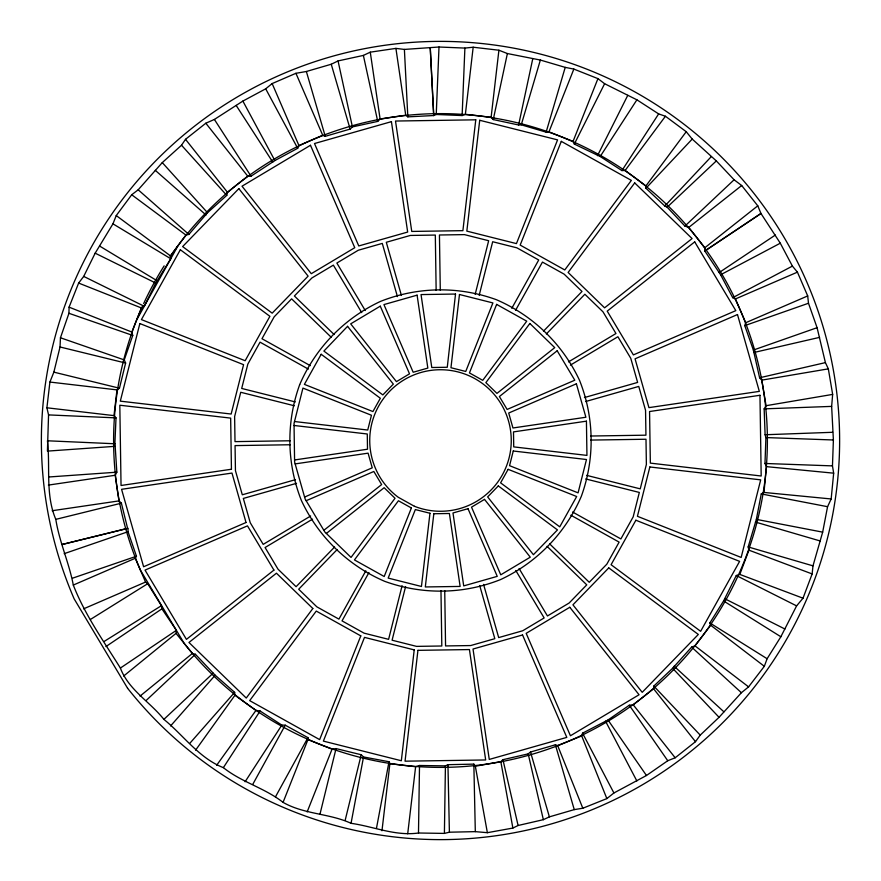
<?xml version="1.0" encoding="UTF-8"?>
<svg xmlns="http://www.w3.org/2000/svg" width="881" height="881" viewBox="0 0 881 881"><rect width="100%" height="100%" fill="white"/><g stroke="black" fill="none" stroke-linecap="round" stroke-linejoin="round"><path stroke-width="1.32" d="M73.299 585.061L135.289 558.268L136.456 556.219L128.031 531.717L128.031 528.325L62.033 544.513L127.591 528.325L121.38 503.172L118.968 500.904L115.202 475.266L116.843 472.183L115.026 443.771L47.42 440.786C50.437 466.985 45.195 494.582 55.811 519.361C59.313 541.881 69.136 562.915 73.299 585.061C84.95 614.894 103.584 641.104 120.389 668.062C128.483 689.79 150.001 701.827 163.888 719.381C183.733 735.459 199.029 758.134 223.367 767.648C241.581 782.24 264.729 787.955 283.065 802.371C304.143 814.44 329.395 813.317 351.045 823.317C373.61 826.477 395.25 836.3 418.486 833.008L419.51 765.49L445.423 765.875L447.944 764.686L473.846 764.124L475.333 766.239L487.369 832.688L512.874 828.063L518.094 825.497L543.346 819.682L549.381 816.863L574.258 809.617L582.815 808.24L606.855 798.593L613.903 792.977L646.467 775.5L667.754 760.732L675.176 757.781L695.483 741.692L700.23 735.117L719.05 717.299L741.406 692.719L748.586 686.872L764.334 666.3L767.12 658.724L780.852 636.754L796.6 605.886L803.02 598.199L812.139 573.938L812.987 565.855L822.667 532.146L827.567 506.696L831.168 498.965L833.668 473.174L832.468 465.884L833.393 439.982L831.642 406.394L832.655 394.402L828.327 368.864L825.409 362.62L817.083 327.699L808.494 303.251L807.701 295.939L797.426 272.152L792.404 266.106L780.291 243.2L760.964 213.488L757.781 205.824L741.692 185.517L734.093 179.779L716.33 160.915L692.213 139.077L686.233 131.709L665.43 116.248L658.647 113.902L636.897 99.817L604.619 83.706L597.935 78.629L573.85 69.081L565.217 67.374L540.361 60.051L507.379 53.543L498.91 50.217L473.174 47.222L464.893 48.081L439.002 47.012L404.39 49.424L395.91 48.389L370.273 52.166L363.379 55.415L338.051 60.932L331.245 64.247L306.368 71.493L295.939 73.299L272.152 83.574L265.699 88.816L242.87 101.084L214.391 119.442L205.824 123.219L185.517 139.308L181.519 145.233L162.28 162.6L138.185 189.8L131.709 194.767L116.248 215.57L112.955 223.84L95.17 253.177L83.706 276.414L78.629 283.065L69.081 307.15L68.938 313.295L60.448 337.775L60.029 346.982L53.862 372.145L49.909 382.057L46.902 407.793L48.554 414.907L47.42 451.094M418.486 833.008L444.398 833.404L445.423 765.875M764.334 666.3L710.703 625.257L709.855 622.944L723.587 600.963L736.285 575.513L739.809 574.423L748.938 550.162L748.167 546.936L756.361 519.372L761.261 493.922L763.959 492.435L766.459 466.644L764.983 463.472L765.908 437.571L765.104 434.751L764.157 408.861L766.074 405.689L761.746 380.14L759.609 377.773L753.365 350.065L744.775 325.618L745.711 322.732L735.437 298.945L732.717 297.679L720.603 274.773L704.811 250.997L704.833 247.748L688.755 227.43L684.922 226.076L667.159 207.2L664.814 206.011L645.938 188.259L645.938 185.902L686.233 131.709M395.91 48.389L405.734 115.202L407.837 116.865L433.716 115.543L436.238 114.486L439.002 47.012M436.238 114.486L462.129 115.554L464.893 48.081M114.882 443.771L116.017 417.88L113.979 415.623L46.902 407.793M695.483 741.692L653.57 688.755L653.801 686.09L672.61 668.272L691.618 647.106L694.955 645.828L710.703 625.257M113.979 415.623L116.986 389.887L119.453 388.213L125.62 363.049L124.254 359.911L132.745 335.43L131.853 332.049L141.401 307.954L144.264 306.291L155.728 283.054L170.76 258.75L170.44 255.853L185.902 235.062L188.875 234.423L207.531 212.728L226.769 195.362L227.43 192.245L247.748 176.167L251.008 176.189L274.861 160.562L297.679 148.283L298.945 145.563L322.732 135.289L325.254 136.324L350.131 129.078L352.411 126.908L377.729 121.402L380.096 118.968L405.734 115.202M462.129 115.554L465.377 114.299L473.174 47.222M645.938 185.902L625.147 170.44L621.942 170.584L600.192 156.499L574.324 144.055L573.046 141.401L548.951 131.853L546.121 132.15L521.266 124.816L518.612 124.992L493.272 119.574L491.113 117.283L498.91 50.217M381.969 830.75L389.887 763.684L389.006 761.746L363.534 756.955L361.21 754.753L336.046 748.586L332.049 749.147L307.954 739.6L307.954 737.661L285.246 725.195L281.843 725.096L260.104 711L255.986 710.383L234.93 695.285L234.643 692.345L215.184 675.231L195.406 654.275L192.388 653.46L176.024 633.373L176.387 630.333L161.906 608.837L161.421 605.688L147.7 583.707L145.563 582.055L135.289 558.268M407.705 833.789L415.623 766.723L419.51 765.49M351.045 823.317L363.534 756.955M376.506 828.107L389.006 761.746M493.272 119.574L507.379 53.543M518.612 124.992L532.719 58.95M319.979 814.176L336.046 748.586M345.154 820.343L361.21 754.753M475.167 294.353L488.658 240.722L464.43 234.621L439.443 234.996L440.291 290.29M402.099 585.711L388.598 639.342L364.095 633.164L342.026 620.874L368.952 572.562M405.59 586.592L392.089 640.212L416.57 646.379L441.81 645.993L440.974 590.699M479.176 295.355L492.677 241.735L516.905 247.836L538.72 259.994L511.795 308.295M521.266 124.816L540.361 60.051M546.121 132.15L565.217 67.374M606.855 798.593L581.702 735.921L582.55 733.168L607.989 719.997L629.287 705.24L633.252 704.833L653.57 688.755M283.065 802.371L307.954 739.6M548.951 131.853L573.85 69.081M307.15 811.919L332.049 749.147M573.046 141.401L597.935 78.629M574.324 144.055L604.619 83.706M597.483 155.684L627.779 95.324M252.748 784.387L285.246 725.195M275.467 796.865L307.954 737.661M365.835 570.833L338.921 619.134L316.841 606.833L298.692 589.224L337.192 549.535M515.539 310.376L542.465 262.075L564.159 274.167L582 291.468L543.489 331.168M600.192 156.499L636.897 99.817M621.942 170.584L658.647 113.902M223.367 767.648L260.104 711M245.105 781.755L281.843 725.096M195.593 750.172L234.93 695.285M216.649 765.27L255.986 710.383M625.147 170.44L665.43 116.248M170.595 725.944L215.184 675.231M190.054 743.057L234.643 692.345M645.938 188.259L692.213 139.077M664.814 206.011L711.088 156.829M334.593 547.013L296.093 586.702L278 569.159L265.071 547.519L312.535 519.151M546.363 333.954L584.874 294.254L603 311.841L615.962 333.525L568.487 361.893M667.159 207.2L716.33 160.915M684.922 226.076L734.093 179.779M146.158 700.483L195.406 654.275M163.888 719.381L213.136 673.172M475.333 766.239L500.826 761.625L502.941 759.686L528.193 753.872L530.505 752.033L555.382 744.786L557.662 745.579L581.702 735.921M123.67 676.024L176.024 633.373M140.035 696.111L192.388 653.46M688.755 227.43L741.692 185.517M323.856 530.307L381.649 484.55L373.83 471.478L306.159 500.716M326.344 533.457L384.138 487.7L395.029 498.261L351.045 557.42L324.88 532.036L305.134 498.998L294.606 461.963L294.023 423.475L302.932 388.092L371.452 415.259L367.729 430.038L294.507 421.525M704.833 247.748L757.781 205.824M105.907 646.577L161.906 608.837M120.389 668.062L176.387 630.333M719.204 272.548L775.357 235.04M90.413 619.464L147.7 583.707M104.134 641.445L161.421 605.688M310.652 516.002L263.188 544.37L250.237 522.708L243.332 498.437L296.534 483.317M570.414 365.119L617.889 336.74L630.763 358.292L637.624 382.431L584.433 397.551M720.603 274.773L780.291 243.2M732.717 297.679L792.404 266.106M735.437 298.945L797.426 272.152M304.584 497.06L372.245 467.822L368.082 453.164L295.157 463.902M83.574 608.848L145.563 582.055M745.711 322.732L807.701 295.939M744.775 325.618L808.494 303.251M753.365 350.065L817.083 327.699M64.17 553.664L128.031 531.717M72.594 578.167L136.456 556.219M295.487 479.671L242.297 494.792L235.447 470.674L235.062 445.599L290.356 444.751M585.568 401.549L638.758 386.429L645.553 410.326L645.938 435.181L590.644 436.018M55.811 519.361L121.38 503.172M444.398 833.404L449.398 832.204L475.311 831.642L487.369 832.688M753.795 352.521L819.594 337.368M759.609 377.773L825.409 362.62M761.746 380.14L828.327 368.864M766.074 405.689L832.655 394.402M48.389 485.09L115.202 475.266M294.573 459.959L367.509 449.222L367.278 433.992L294.045 425.479M52.166 510.727L118.968 500.904M47.662 451.094L115.026 446.337M49.49 476.94L116.843 472.183M764.157 408.861L831.642 406.394M765.104 434.751L832.589 432.296M290.301 440.775L235.007 441.623L234.621 416.57L240.733 392.276L294.364 405.778M590.699 440.082L645.993 439.245L646.379 464.43L640.234 488.856L586.603 475.355M765.908 437.571L833.393 439.982M764.983 463.472L832.468 465.884M48.554 414.907L116.017 417.88M766.459 466.644L833.668 473.174M763.959 492.435L831.168 498.965M465.377 114.299L491.113 117.283M49.909 382.057L116.986 389.887M389.887 763.684L415.623 766.723M761.261 493.922L827.567 506.696M756.361 519.372L822.667 532.146M60.029 346.982L125.62 363.049M53.862 372.145L119.453 388.213M295.333 401.934L241.702 388.444L247.836 364.095L260.049 342.169L308.35 369.095M585.7 478.945L639.331 492.446L633.164 516.905L620.885 538.93L572.584 512.015M755.424 522.059L820.255 540.989M748.167 546.936L812.987 565.855M68.938 313.295L132.745 335.43M60.448 337.775L124.254 359.911M748.938 550.162L812.139 573.938M739.809 574.423L803.02 598.199M78.629 283.065L141.401 307.954M69.081 307.15L131.853 332.049M95.17 253.177L155.728 283.054M83.706 276.414L144.264 306.291M736.285 575.513L796.6 605.886M724.634 598.651L784.938 629.034M310.277 365.648L261.976 338.722L274.167 316.841L291.622 298.846L331.311 337.357M570.811 515.187L619.123 542.112L606.833 564.159L589.246 582.286L549.557 543.786M112.955 223.84L170.76 258.75M99.564 246.019L157.369 280.929M723.587 600.963L780.852 636.754M709.855 622.944L767.12 658.724M131.709 194.767L185.902 235.062M116.248 215.57L170.44 255.853M694.955 645.828L748.586 686.872M155.309 170.352L206 214.975M138.185 189.8L188.875 234.423M691.618 647.106L741.406 692.719M674.108 666.212L723.907 711.826M334.086 334.494L294.397 295.983L311.841 278L333.359 265.137L361.728 312.612M547.068 546.352L586.757 584.852L569.159 603L547.453 615.973L519.085 568.509M672.61 668.272L719.05 717.299M653.801 686.09L700.23 735.117M181.519 145.233L226.769 195.362M162.28 162.6L207.531 212.728M205.824 123.219L247.748 176.167M185.517 139.308L227.43 192.245M633.252 704.833L675.176 757.781M629.287 705.24L667.754 760.732M607.989 719.997L646.467 775.5M236.163 105.401L272.78 162.137M214.391 119.442L251.008 176.189M365.241 310.508L336.861 263.045L358.292 250.237L382.288 243.409L397.43 296.6M515.77 570.481L544.15 617.944L522.708 630.763L498.69 637.591L483.57 584.4M265.699 88.816L297.679 148.283M242.87 101.084L274.861 160.562M605.511 721.143L636.853 780.951M582.55 733.168L613.903 792.977M295.939 73.299L322.732 135.289M272.152 83.574L298.945 145.563M557.662 745.579L582.815 808.24M555.382 744.786L574.258 809.617M331.245 64.247L350.131 129.078M530.505 752.033L549.381 816.863M306.368 71.493L325.254 136.324M401.417 295.465L386.296 242.275L410.326 235.447L435.313 235.062L436.15 290.356M479.693 585.502L494.814 638.692L470.674 645.553L445.566 645.938L444.729 590.644M528.193 753.872L543.346 819.682M502.941 759.686L518.094 825.497M363.379 55.415L377.729 121.402M338.051 60.932L352.411 126.908M500.826 761.625L512.874 828.063M370.273 52.166L380.096 118.968M404.39 49.424L407.837 116.865M473.846 764.124L475.311 831.642M447.944 764.686L449.398 832.204M137.128 318.735A326.895 326.895 0 0 1 142.513 306.103M143.658 303.593A326.895 326.895 0 0 1 164.163 265.864M170.22 256.635A326.895 326.895 0 0 1 177.356 246.559M429.961 513.249L421.448 586.471L388.169 578.09L415.336 509.57L429.961 513.249M455.521 294.045L447.273 367.267L431.778 367.509L421.041 294.573L455.521 294.045M475.773 119.816L462.888 230.657L411.757 231.439L395.514 121.038L475.773 119.816M414.213 649.892L401.329 760.744L323.371 741.108L364.503 637.381L414.213 649.892M417.935 650.343L405.051 761.184L485.673 759.962L469.43 649.561L417.935 650.343M433.826 513.733L425.314 586.955L460.124 586.427L449.398 513.491L433.826 513.733M459.475 294.507L450.962 367.729L465.741 371.452L492.908 302.932L459.475 294.507M479.716 120.279L466.831 231.119L516.442 243.608L557.574 139.881L479.716 120.279M139.848 323.547L120.312 401.152L231.152 414.037L243.574 364.679L139.848 323.547M299.683 384.656C286.017 422.241 286.644 463.439 301.434 500.584C318.349 536.815 347.929 565.514 384.656 581.317C422.241 594.983 463.439 594.356 500.584 579.566C536.815 562.651 565.514 533.071 581.317 496.344C594.983 458.759 594.356 417.561 579.566 380.416C562.651 344.185 533.071 315.486 496.344 299.683C458.759 286.017 417.561 286.644 380.416 301.434C344.185 318.349 315.486 347.929 299.683 384.656M513.26 451.006L509.559 465.686L578.079 492.864L586.482 459.519L513.26 451.006M649.848 466.974L637.426 516.299L741.163 557.442L760.688 479.859L649.848 466.974M411.383 507.974L384.204 576.504L354.448 559.92L398.432 500.76L411.383 507.974M360.792 635.884L319.649 739.622L249.686 700.626L316.268 611.073L360.792 635.884M496.62 304.397L469.441 372.916L482.744 380.339L526.728 321.18L496.62 304.397M561.296 141.356L520.164 245.083L564.776 269.949L631.358 180.396L561.296 141.356M178.171 245.458L136.621 320.001A326.895 326.895 0 0 0 140.42 570.161L184.206 643.416A326.895 326.895 0 0 0 765.204 478.24A326.895 326.895 0 0 0 178.171 245.458M180.341 249.741L141.412 319.594L245.149 360.725L269.894 316.323L180.341 249.741M321.18 354.272L304.397 384.38L372.916 411.559L380.339 398.256L321.18 354.272M508.139 469.331L500.606 482.854L559.754 526.838L576.67 496.51L508.139 469.331M635.884 520.231L611.084 564.721L700.637 631.303L739.611 561.362L635.884 520.231M312.832 608.507L246.251 698.049L188.963 642.469L276.447 573.201L312.832 608.507M529.855 323.492L485.872 382.64L496.95 393.389L554.744 347.632L529.855 323.492M634.705 182.907L568.124 272.46L604.586 307.832L692.081 238.564L634.705 182.907M347.566 326.322L323.889 351.079L382.85 394.919L393.322 384.116L347.566 326.322M238.85 188.633L182.631 246.581L272.185 313.162L308.108 276.127L238.85 188.633M498.305 485.927L487.656 496.906L533.412 554.7L557.464 529.91L498.305 485.927M608.771 567.893L572.936 604.829L642.205 692.312L698.325 634.463L608.771 567.893M273.925 570.106L186.431 639.375L145.035 570.117L247.473 525.858L273.925 570.106M557.188 350.759L499.395 396.527L507.126 409.445L574.797 380.207L557.188 350.759M694.713 241.879L607.218 311.136L633.384 354.9L735.811 310.641L694.713 241.879M760.964 213.488L704.811 250.997L760.964 213.488M310.486 145.277L242.022 186.199L311.29 273.694L354.757 247.704L310.486 145.277M380.284 306.159L350.693 323.856L396.45 381.649L409.522 373.83L380.284 306.159M484.517 499.373L471.522 507.148L500.76 574.819L530.274 557.177L484.517 499.373M569.787 607.273L526.177 633.34L570.436 735.767L639.055 694.757L569.787 607.273M246.03 522.499L143.603 566.758L121.578 489.307L231.978 473.064L246.03 522.499M576.383 383.797L508.711 413.035L512.951 427.979L585.887 417.242L576.383 383.797M737.485 314.55L635.058 358.82L648.934 407.628L759.334 391.384L737.485 314.55M391.428 121.655L314.506 143.526L358.765 245.953L407.672 232.055L391.428 121.655M417.098 295.157L383.94 304.584L413.178 372.245L427.836 368.082L417.098 295.157M468.009 508.7L452.988 512.973L463.714 585.898L497.247 576.361L468.009 508.7M522.543 634.959L473.02 649.033L489.263 759.433L566.802 737.386L522.543 634.959M231.439 469.243L121.038 485.486L119.816 405.227L230.657 418.112L231.439 469.243M759.962 395.283L649.561 411.526L650.343 463.12L761.184 476.004L759.962 395.283M586.427 421.162L513.502 431.899L513.722 446.887L586.944 455.4L586.427 421.162M414.411 506.278L398.278 497.28A70.755 70.755 0 0 1 406.879 378.235A70.755 70.755 0 0 1 511.134 436.337A70.755 70.755 0 0 1 414.411 506.278M127.58 688.248L74.125 598.816A399.115 399.115 0 0 1 451.854 41.539A399.115 399.115 0 0 1 797.283 619.398A399.115 399.115 0 0 1 127.58 688.248M433.716 115.543L430.269 48.103L433.716 115.543"/></g></svg>
